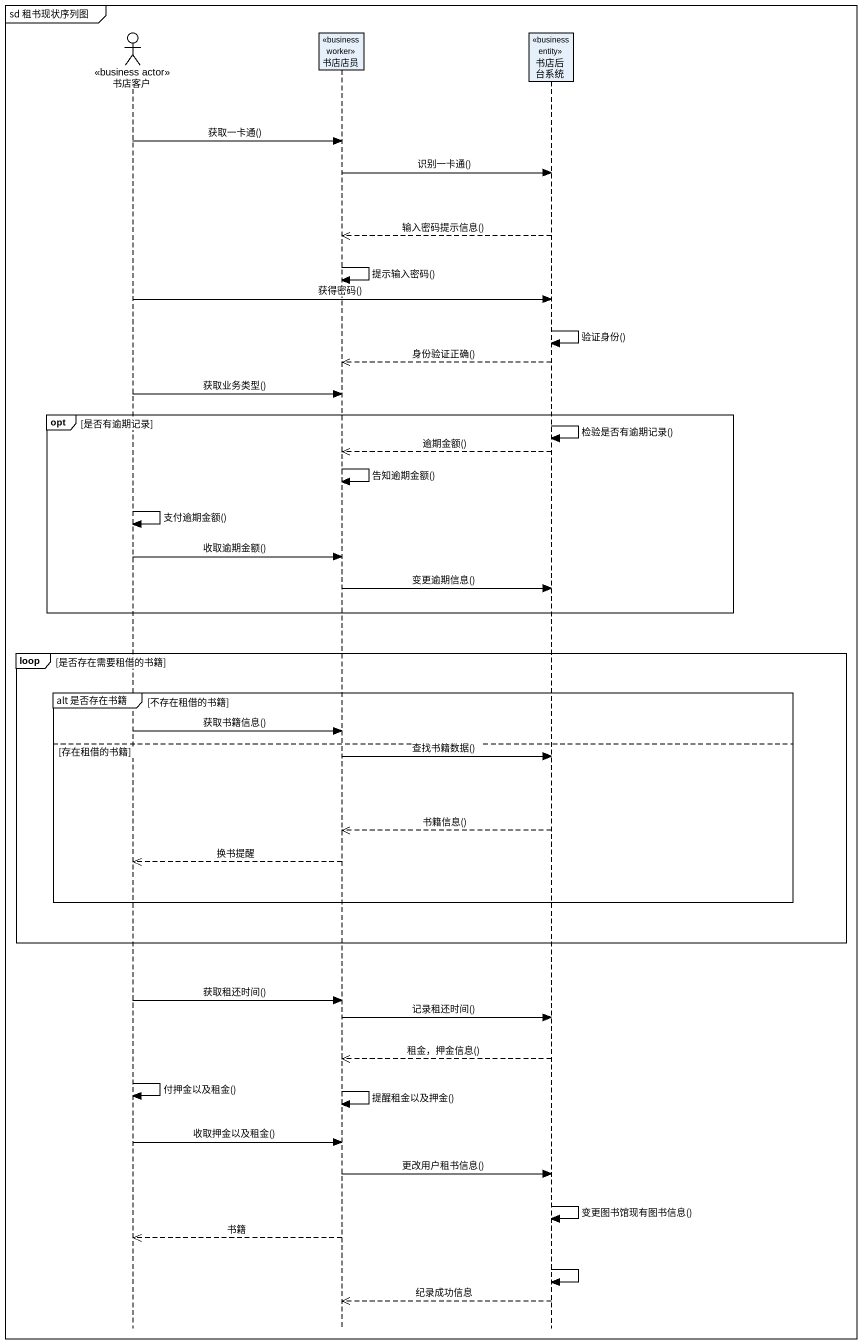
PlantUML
@startuml
mainframe sd 租书现状序列图
hide footbox
actor 书店客户 <<business actor>>
participant 书店店员 <<business worker>>
participant 书店后台系统 <<business entity>>

书店客户 -> 书店店员 : 获取一卡通()
书店店员 -> 书店后台系统 : 识别一卡通()
书店后台系统 -->> 书店店员 : 输入密码提示信息()
书店店员 -> 书店店员 : 提示输入密码()
书店客户 -> 书店后台系统 : 获得密码()
书店后台系统 -> 书店后台系统 : 验证身份()
书店后台系统 -->> 书店店员 : 身份验证正确()
书店客户 -> 书店店员 : 获取业务类型()
opt 是否有逾期记录
  书店后台系统 -> 书店后台系统 : 检验是否有逾期记录()
  书店后台系统 -->> 书店店员 : 逾期金额()
  书店店员 -> 书店店员 : 告知逾期金额()
  书店客户 -> 书店客户 : 支付逾期金额()
  书店客户 -> 书店店员 : 收取逾期金额()
  书店店员 -> 书店后台系统 : 变更逾期信息()
end
loop 是否存在需要租借的书籍
  group alt 是否存在书籍 [不存在租借的书籍]
    书店客户 -> 书店店员 : 获取书籍信息()
  else 存在租借的书籍
    书店店员 -> 书店后台系统 : 查找书籍数据()
    书店后台系统 -->> 书店店员 : 书籍信息()
    书店店员 -->> 书店客户 : 换书提醒
  end
end
书店客户 -> 书店店员 : 获取租还时间()
书店店员 -> 书店后台系统 : 记录租还时间()
书店后台系统 -->> 书店店员 : 租金，押金信息()
书店客户 -> 书店客户 : 付押金以及租金()
书店店员 -> 书店店员 : 提醒租金以及押金()
书店客户 -> 书店店员 : 收取押金以及租金()
书店店员 -> 书店后台系统 : 更改用户租书信息()
书店后台系统 -> 书店后台系统 : 变更图书馆现有图书信息()
书店店员 -->> 书店客户 : 书籍
书店后台系统 -> 书店后台系统
书店后台系统 -->> 书店店员 : 纪录成功信息
@enduml
